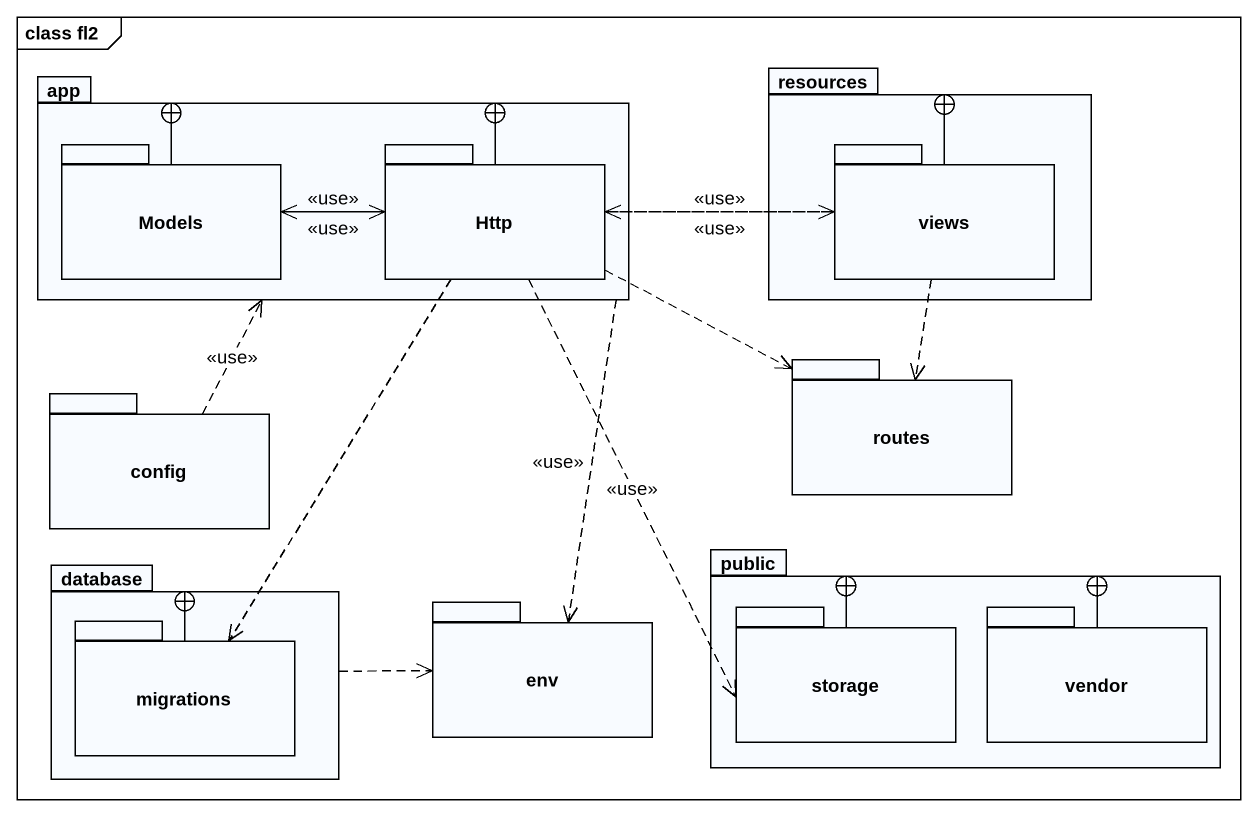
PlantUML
@startuml
mainframe class fl2
package resources {
  package views {
  }
}
package app {
  package Models {
  }
  package Http {
  }
}
package routes {
}
package config {
}
package "database" as database_ {
  package migrations {
  }
}
package env {
}
package public {
  package "storage" as storage_ {
  }
  package vendor {
  }
}
app ..> env : <<use>>
Models -right-+ app
Models .right.> Http : <<use>>
Http -left-+ app
Http .left.> Models : <<use>>
Http .right.> views : <<use>>
Http .right.> routes
Http ..> storage_ : <<use>>
Http ..> migrations
views -up-+ resources
views .left.> Http : <<use>>
views ..> routes
config .up.> app : <<use>>
database_ .right.> env
storage_ -right-+ public
vendor -left-+ public
migrations -up-+ database_
@enduml
